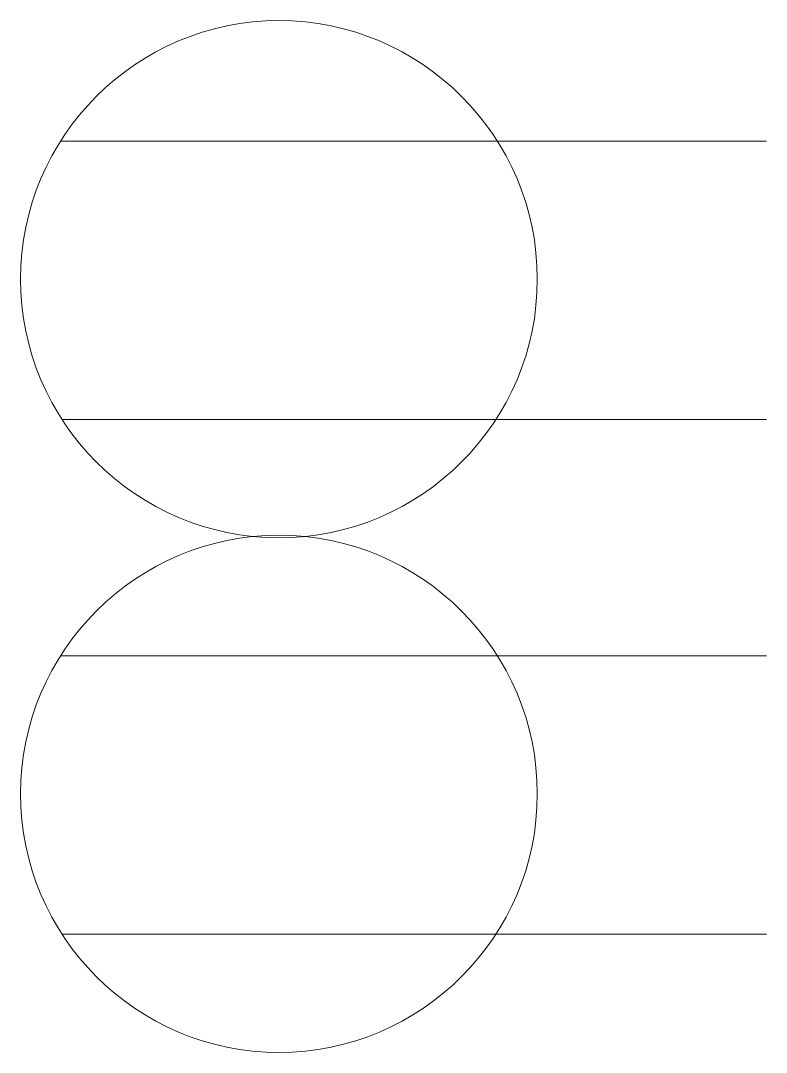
# Model space of a CAD drawing. Header units: inches. Extents: x 238.12 to 242.75, y -406.05 to -399.63.
import ezdxf

# ---------------------------------------------------------------- set-up
doc = ezdxf.new("R2010")
doc.units = ezdxf.units.IN
doc.header["$MEASUREMENT"] = 0
doc.layers.add('E201-Electrical-2nd-floor', color=4, linetype='Continuous', lineweight=9)

msp = doc.modelspace()

# ---------------------------------------------------------------- linework, layer by layer
at = {"layer": 'E201-Electrical-2nd-floor'}
for p, q in [((242.7548, -400.382), (238.3634, -400.382)), ((242.7548, -402.1125), (238.3729, -402.1125)), ((242.7548, -403.5815), (238.3634, -403.5815)), ((242.7548, -405.312), (238.3729, -405.312))]:
    msp.add_line(p, q, dxfattribs=at)
for centre in [(239.7226, -401.2398), (239.7226, -404.4393)]:
    msp.add_circle(centre, 1.6072, dxfattribs=at)

doc.saveas('drawing.dxf')
